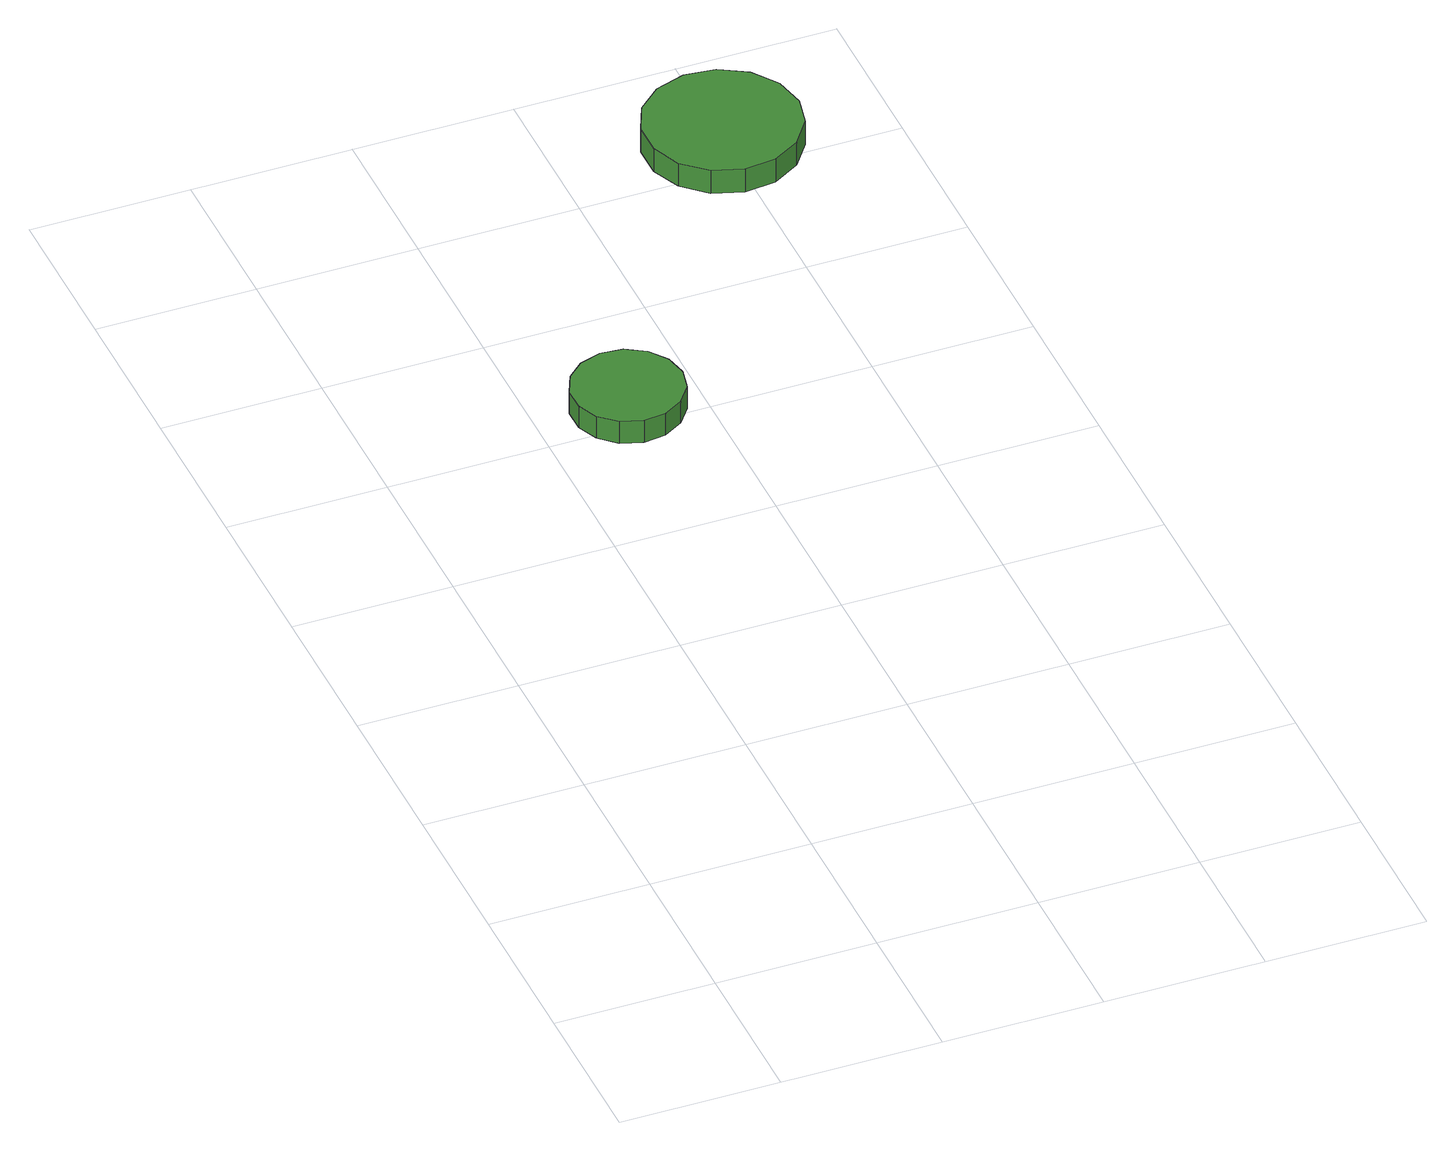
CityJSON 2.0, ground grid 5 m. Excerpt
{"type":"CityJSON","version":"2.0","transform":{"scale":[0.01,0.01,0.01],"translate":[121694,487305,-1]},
"CityObjects":{
"tree1":{"type":"SolitaryVegetationObject","attributes":{"function":"something"}},
"tree2":{"type":"SolitaryVegetationObject","attributes":{"function":"something"}},
"tree3":{"type":"SolitaryVegetationObject","attributes":{"function":"something"},"geometry":[{"type":"MultiSurface","lod":"1","boundaries":[[[0,1,2,3,4,5,6,7,8,9,10,11,12,13,14]],[[15,16,17,18,19,20,21,22,23,24,25,26,27,28,29]],[[0,29,28,1]],[[1,28,27,2]],[[2,27,26,3]],[[3,26,25,4]],[[4,25,24,5]],[[5,24,23,6]],[[6,23,22,7]],[[7,22,21,8]],[[8,21,20,9]],[[9,20,19,10]],[[10,19,18,11]],[[11,18,17,12]],[[12,17,16,13]],[[13,16,15,14]],[[14,15,29,0]]]}]},
"tree4":{"type":"SolitaryVegetationObject","attributes":{"function":"something"}},
"tree5":{"type":"SolitaryVegetationObject","attributes":{"function":"something"},"geometry":[{"type":"MultiSurface","lod":"1","boundaries":[[[30,31,32,33,34,35,36,37,38,39,40,41,42,43,44]],[[45,46,47,48,49,50,51,52,53,54,55,56,57,58,59]],[[30,59,58,31]],[[31,58,57,32]],[[32,57,56,33]],[[33,56,55,34]],[[34,55,54,35]],[[35,54,53,36]],[[36,53,52,37]],[[37,52,51,38]],[[38,51,50,39]],[[39,50,49,40]],[[40,49,48,41]],[[41,48,47,42]],[[42,47,46,43]],[[43,46,45,44]],[[44,45,59,30]]]}]},
"tree6":{"type":"SolitaryVegetationObject","attributes":{"function":"something"}},
"tree7":{"type":"SolitaryVegetationObject","attributes":{"function":"something"}}
},
"vertices":[
[950,2588,139],[935,2657,139],[893,2714,139],[832,2750,139],[762,2757,139],[694,2735,139],[642,2688,139],[613,2623,139],[613,2552,139],[642,2488,139],[694,2440,139],[762,2418,139],[832,2426,139],[893,2461,139],[935,2518,139],[935,2518,60],[893,2461,60],[832,2426,60],[762,2418,60],[694,2440,60],[642,2488,60],[613,2552,60],[613,2623,60],[642,2688,60],[694,2735,60],[762,2757,60],[832,2750,60],[893,2714,60],[935,2657,60],[950,2588,60],
[1733,3629,144],[1713,3726,144],[1654,3806,144],[1568,3855,144],[1470,3866,144],[1376,3835,144],[1302,3769,144],[1262,3678,144],[1262,3579,144],[1302,3489,144],[1376,3422,144],[1470,3392,144],[1568,3402,144],[1654,3452,144],[1713,3532,144],[1713,3532,61],[1654,3452,61],[1568,3402,61],[1470,3392,61],[1376,3422,61],[1302,3489,61],[1262,3579,61],[1262,3678,61],[1302,3769,61],[1376,3835,61],[1470,3866,61],[1568,3855,61],[1654,3806,61],[1713,3726,61],[1733,3629,61]
]}
